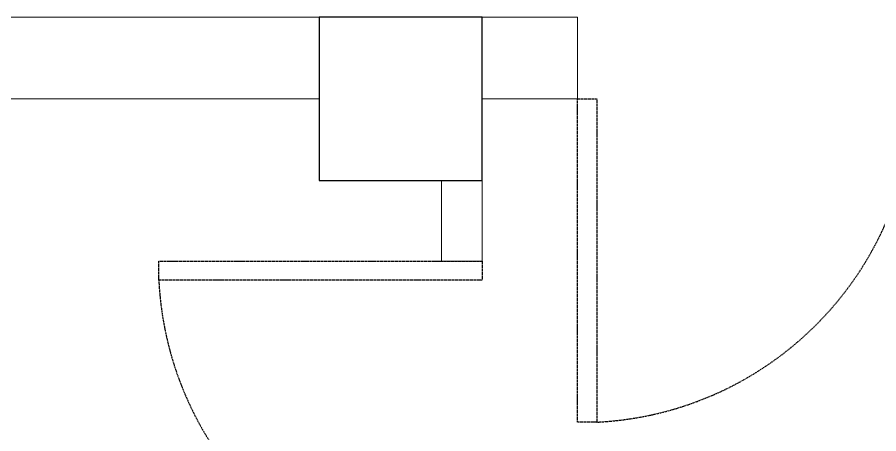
# Model space of a CAD drawing. Header units: millimetres. Extents: x 694231 to 734331, y 4486031 to 4541543.
# Drawn here: x 724162.7 to 724373.9, y 4496403.7 to 4496505.8 of the extents above; entities that cross this region are included whole.
import ezdxf

# ---------------------------------------------------------------- set-up
doc = ezdxf.new("R2010")
doc.units = ezdxf.units.MM
doc.linetypes.add('HIDDEN2', pattern=[0.1875, 0.125, -0.0625])
doc.layers.add('A-BA', color=1, linetype='Continuous')
doc.layers.add('DBM_w_sld', color=111, linetype='Continuous', lineweight=20)

# ---------------------------------------------------------------- blocks, each defined once
blk = doc.blocks.new('eeere')
at = {"color": 8, "linetype": 'HIDDEN2'}
blk.add_lwpolyline([(11494.09, 494), (11414.82, 494), (11414.82, 498.7), (11494.09, 498.7)], close=True, dxfattribs=at)
blk.add_arc((11412.37, 494.63), 81.83, 2.8543, 88.2863, dxfattribs=at)

msp = doc.modelspace()

# ---------------------------------------------------------------- linework, layer by layer
at = {"layer": 'A-BA', "ltscale": 10}
msp.add_lwpolyline([(724236.7, 4496465.81), (724276.7, 4496465.81), (724276.7, 4496505.81), (724236.7, 4496505.81)], close=True, dxfattribs=at)
at = {"layer": 'DBM_w_sld'}
for points in [[(724738.44, 4496205.81), (724738.44, 4495455.81), (723979.85, 4495455.81), (723979.85, 4496505.81), (724300.1, 4496505.81)], [(724300.1, 4496485.81), (724300.1, 4496505.81)], [(724019.85, 4496485.81), (724236.7, 4496485.81)], [(724019.85, 4496485.81), (724236.7, 4496485.81)], [(724276.7, 4496485.81), (724300.1, 4496485.81)], [(724276.7, 4496485.81), (724300.1, 4496485.81)], [(724276.7, 4496465.81), (724276.7, 4496446.03), (724266.7, 4496446.03), (724266.7, 4496465.81)]]:
    msp.add_lwpolyline(points, dxfattribs=at)

# ---------------------------------------------------------------- block references
at = {"color": 5, "lineweight": 53}
for p, rotation in [((723806.09, 4507900.63), 270), ((735691.52, 4496940.04), 180)]:
    msp.add_blockref('eeere', p, dxfattribs=dict(at, rotation=rotation))

doc.saveas('drawing.dxf')
